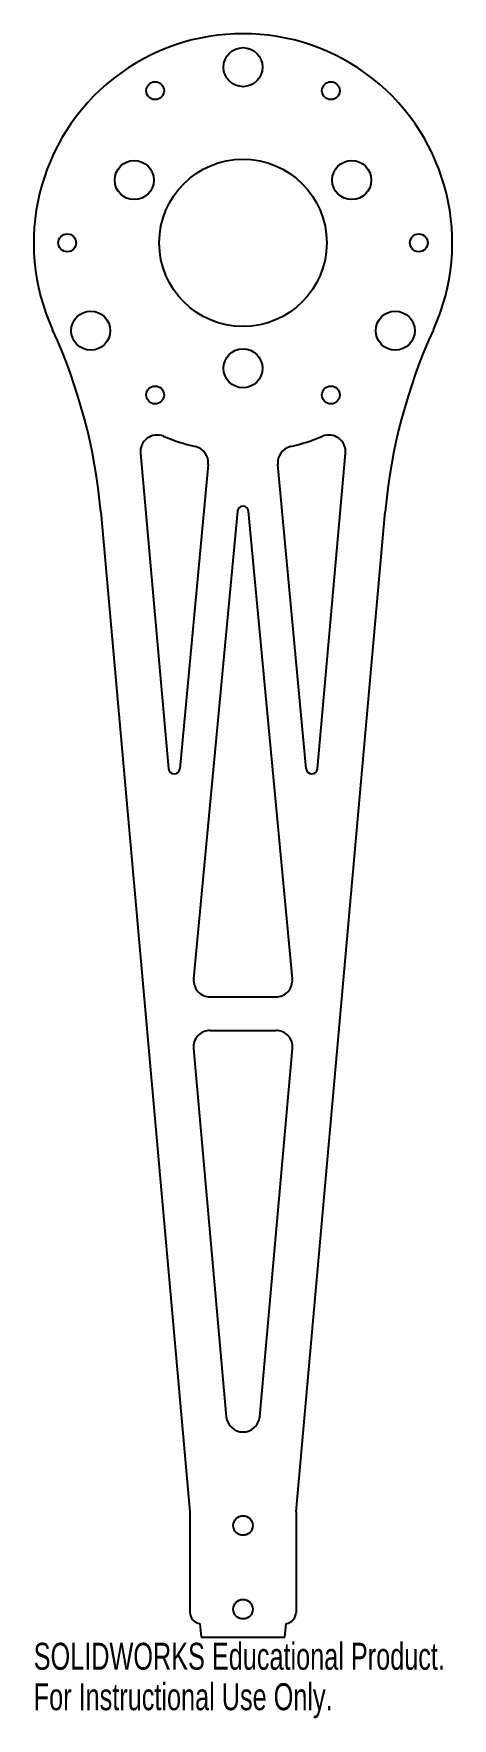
# Model space of a CAD drawing. Header units: millimetres. Extents: x -38 to 38, y -265 to 38.
import ezdxf

# ---------------------------------------------------------------- set-up
doc = ezdxf.new("R2010")
doc.units = ezdxf.units.MM
doc.styles.add('SLDTEXTSTYLE0', font='TXT', dxfattribs={"width": 0.7})

msp = doc.modelspace()

# ---------------------------------------------------------------- linework, layer by layer
at = {"color": 7, "linetype": 'Continuous', "lineweight": 25}
for p, q in [((-18.38, -37.73), (-13.34, -94.33)), ((13.34, -94.33), (18.38, -37.73)), ((-6.23, -39.72), (-11.34, -94.33)), ((11.34, -94.33), (6.23, -39.72)), ((-25.47, -48.23), (-9.5, -227.55)), ((-1, -48.14), (-8.84, -131.94)), ((8.84, -131.94), (1, -48.14)), ((9.5, -227.55), (25.47, -48.23)), ((-5.85, -135.22), (5.85, -135.22)), ((-5.88, -141.22), (5.88, -141.22)), ((-8.87, -144.49), (-2.99, -210.49)), ((2.99, -210.49), (8.87, -144.49)), ((-9.5, -227.55), (-9.5, -245.56)), ((9.5, -227.55), (9.5, -245.56)), ((-7.72, -247.55), (-7.5, -250)), ((7.5, -250), (7.72, -247.55)), ((-7.5, -250), (7.5, -250))]:
    msp.add_line(p, q, dxfattribs=at)
for centre, radius in [((0, 31.5), 3.5), ((-15.75, 27.28), 1.6), ((15.75, 27.28), 1.6), ((-19.49, 11.25), 3.5), ((0, 0), 15), ((19.49, 11.25), 3.5), ((-31.5, 0), 1.6), ((31.5, 0), 1.6), ((-27.28, -15.75), 3.5), ((27.28, -15.75), 3.5), ((0, -22.5), 3.5), ((-15.75, -27.28), 1.6), ((15.75, -27.28), 1.6), ((0, -230), 1.75), ((0, -245), 1.75)]:
    msp.add_circle(centre, radius, dxfattribs=at)
for centre, radius, start, end in [((0, 0), 37.5, 335.46, 204.54), ((-125.08, -57.11), 100, 5.0908, 24.54), ((125.08, -57.11), 100, 155.46, 174.9092), ((-15.39, -37.46), 3, 67.6657, 185.0908), ((0, 0), 37.5, 247.6657, 256.8402), ((0, 0), 37.5, 283.1598, 292.3343), ((15.39, -37.46), 3, 354.9092, 112.3343), ((-9.22, -39.44), 3, 354.6538, 76.8402), ((9.22, -39.44), 3, 103.1598, 185.3462), ((0, -48.23), 1, 5.3462, 174.6538), ((-12.34, -94.24), 1, 185.0908, 354.6538), ((12.34, -94.24), 1, 185.3462, 354.9092), ((-5.85, -132.22), 3, 174.6538, 270), ((5.85, -132.22), 3, 270, 5.3462), ((-5.88, -144.22), 3, 90, 185.0908), ((5.88, -144.22), 3, 354.9092, 90), ((0, -210.22), 3, 185.0908, 354.9092), ((-7.5, -245.56), 2, 180, 263.7336), ((7.5, -245.56), 2, 276.2664, 0)]:
    msp.add_arc(centre, radius, start, end, dxfattribs=at)

# ---------------------------------------------------------------- texts
at = {"color": 7, "linetype": 'Continuous', "char_height": 4.8336, "attachment_point": 1, "style": 'SLDTEXTSTYLE0'}
for s, insert in [('SOLIDWORKS Educational Product.', (-37.5, -251.02)), ('For Instructional Use Only.', (-37.5, -258.27))]:
    msp.add_mtext(s, dxfattribs=dict(at, insert=insert))

doc.saveas('drawing.dxf')
